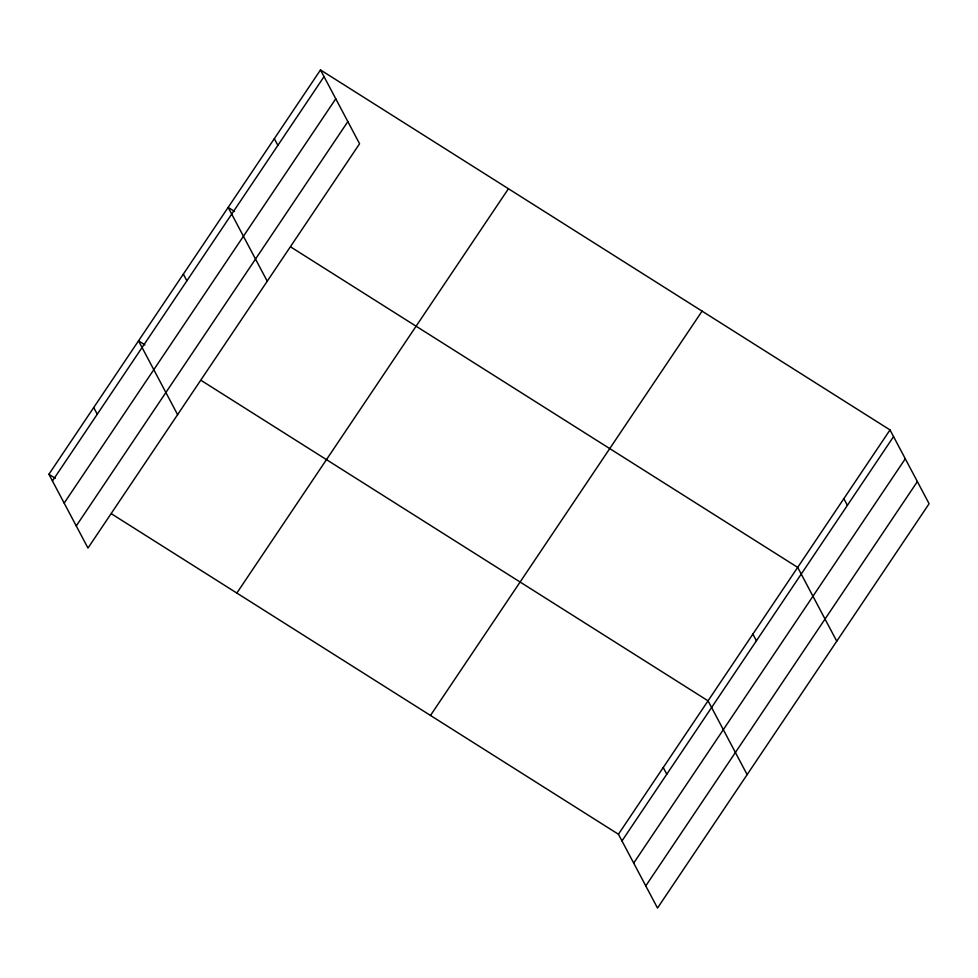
<?xml version="1.0" encoding="UTF-8"?>
<svg xmlns="http://www.w3.org/2000/svg" width="978" height="978" viewBox="0 0 978 978"><rect width="100%" height="100%" fill="white"/><g stroke="black" fill="none" stroke-linecap="round" stroke-linejoin="round"><path stroke-width="1.47" d="M320.491 69.939L359.574 143.754L87.983 548.071L48.9 474.269L320.491 69.939L890.017 429.929L929.1 503.731L657.509 908.061L618.426 834.246L111.553 513.866M52.445 480.956L324.036 76.639M64.169 503.108L335.772 98.79M76.26 525.932L347.85 121.602M236.847 593.059L508.438 188.742M430.479 715.456L702.082 311.126M618.426 834.246L890.017 429.929M621.971 840.933L893.562 436.616M633.695 863.085L905.286 458.768M645.773 885.909L917.376 481.579M234.549 211.456L228.155 207.409L267.238 281.224M290.796 247.006L797.681 567.387L836.752 641.201M144.915 344.879L138.521 340.845L177.605 414.648M201.175 380.442L708.048 700.823L747.131 774.625M48.9 474.269L55.294 478.303M843.843 498.658L847.388 505.357M752.864 634.111L756.41 640.798M663.243 767.534L666.776 774.221M274.329 138.68L277.874 145.367M183.338 274.133L186.884 280.82M93.717 407.557L97.262 414.244"/></g></svg>
